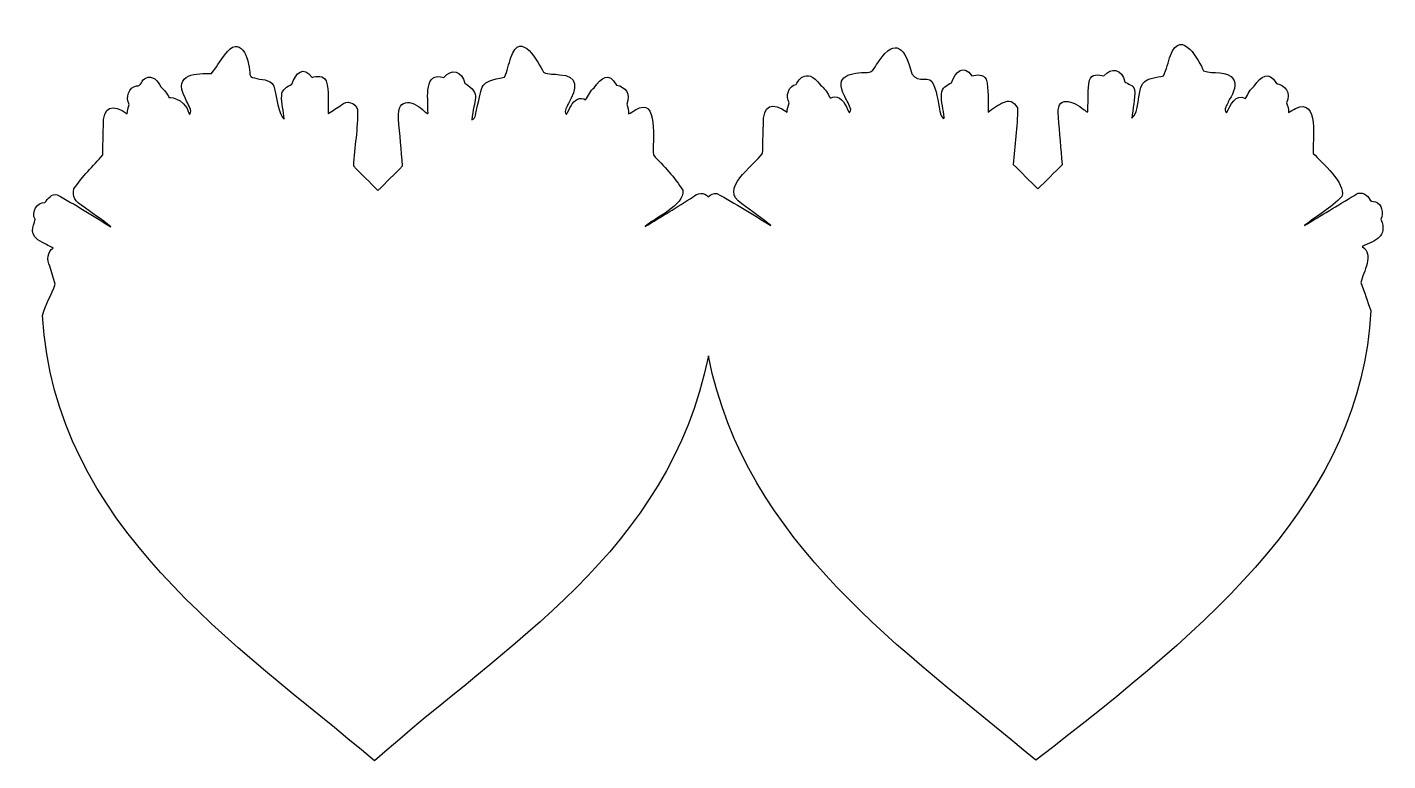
# Model space of a CAD drawing. Header units: centimetres. Extents: x -11.1 to 12.9, y -4.7 to 8.2.
import ezdxf

# ---------------------------------------------------------------- set-up
doc = ezdxf.new("R2010")
doc.units = ezdxf.units.CM
doc.header["$MEASUREMENT"] = 0
doc.layers.add('Layer 1', color=7, linetype='Continuous')

msp = doc.modelspace()

# ---------------------------------------------------------------- linework, layer by layer
at = {"layer": 'Layer 1', "color": 14}
msp.add_open_spline([(3.88996, 7.6126), (3.8299, 7.53817), (3.7912, 7.40154), (3.67994, 7.41232), (3.67994, 7.41232), (3.41907, 7.40448), (3.06859, 7.36992), (3.28836, 6.9886), (3.28836, 6.9886), (3.32167, 6.91127), (3.37088, 6.8375), (3.39261, 6.75763), (3.39261, 6.75763), (3.37911, 6.73653), (3.37666, 6.66578), (3.35734, 6.71892), (3.35734, 6.71892), (3.30184, 6.82615), (3.23947, 6.9867), (3.10376, 6.97881), (3.10376, 6.97881), (3.06805, 6.98315), (3.02306, 6.92646), (3.0114, 6.99005), (3.0114, 6.99005), (2.97457, 7.06699), (2.92107, 7.13425), (2.86077, 7.18723), (2.86077, 7.18723), (2.59772, 7.54342), (2.43775, 7.22085), (2.43239, 7.20084), (2.43239, 7.20084), (2.29648, 7.18602), (2.23482, 6.98998), (2.30737, 6.87374), (2.30737, 6.87374), (2.29165, 6.82106), (2.26636, 6.76679), (2.27249, 6.7104), (2.27249, 6.7104), (2.01106, 6.89202), (1.8382, 6.85503), (1.85195, 6.48283), (1.85195, 6.48283), (1.84583, 6.31756), (1.84313, 6.15188), (1.83862, 5.98643), (1.83862, 5.98643), (1.67683, 5.75788), (1.05332, 5.36194), (1.47387, 5.09693), (1.47387, 5.09693), (1.64195, 4.97088), (1.83132, 4.84376), (1.98638, 4.71758), (1.98638, 4.71758), (1.6712, 4.90874), (1.35574, 5.10287), (1.03439, 5.27991), (1.03439, 5.27991), (0.97736, 5.2956), (0.91784, 5.25828), (0.88036, 5.22121), (0.88036, 5.22121), (0.81525, 5.31509), (0.68617, 5.29034), (0.61348, 5.22014), (0.61348, 5.22014), (0.33564, 5.04372), (0.0449, 4.86604), (-0.23036, 4.69887), (-0.23036, 4.69887), (-0.06473, 4.84936), (0.46809, 5.07453), (0.43082, 5.33734), (0.43082, 5.33734), (0.29698, 5.56978), (0.0924, 5.76059), (-0.08456, 5.95964), (-0.08456, 5.95964), (-0.10667, 6.16366), (0.01273, 7.0167), (-0.39827, 6.75093), (-0.39827, 6.75093), (-0.43981, 6.72937), (-0.4856, 6.69731), (-0.52352, 6.67977), (-0.52352, 6.67977), (-0.50967, 6.74062), (-0.54321, 6.79819), (-0.55448, 6.85119), (-0.55448, 6.85119), (-0.47674, 7.02848), (-0.57214, 7.15769), (-0.73477, 7.1885), (-0.73477, 7.1885), (-0.87449, 7.42841), (-1.0003, 7.31595), (-1.12591, 7.14171), (-1.12591, 7.14171), (-1.19934, 7.09149), (-1.23415, 6.99752), (-1.27876, 6.92563), (-1.27876, 6.92563), (-1.36681, 6.99598), (-1.48987, 6.92163), (-1.53351, 6.82439), (-1.53351, 6.82439), (-1.55983, 6.77404), (-1.59154, 6.71587), (-1.61581, 6.67211), (-1.61581, 6.67211), (-1.67214, 6.73488), (-1.60494, 6.80697), (-1.58181, 6.86644), (-1.58181, 6.86644), (-1.42939, 7.11873), (-1.39929, 7.35875), (-1.73653, 7.37056), (-1.73653, 7.37056), (-1.82905, 7.38644), (-1.93648, 7.36718), (-2.0192, 7.41386), (-2.0192, 7.41386), (-2.10255, 7.57228), (-2.42465, 8.18137), (-2.59515, 7.67577), (-2.59515, 7.67577), (-2.63487, 7.56192), (-2.65643, 7.42754), (-2.70733, 7.32632), (-2.70733, 7.32632), (-3.17186, 7.24517), (-3.07774, 7.19689), (-3.19646, 6.77845), (-3.19646, 6.77845), (-3.21653, 6.70925), (-3.20308, 6.60185), (-3.28308, 6.57725), (-3.28308, 6.57725), (-3.25273, 6.93883), (-3.10326, 7.02708), (-3.40615, 7.21955), (-3.40615, 7.21955), (-3.45401, 7.44072), (-3.64984, 7.48503), (-3.77417, 7.32078), (-3.77417, 7.32078), (-4.13777, 7.43518), (-4.04813, 6.97111), (-4.05793, 6.72613), (-4.05793, 6.72613), (-4.03695, 6.64784), (-4.0939, 6.71004), (-4.12321, 6.72692), (-4.12321, 6.72692), (-4.27876, 6.89429), (-4.60236, 7.01628), (-4.57489, 6.59688), (-4.57489, 6.59688), (-4.55085, 6.31938), (-4.52681, 6.04189), (-4.50277, 5.76439), (-4.50277, 5.76439), (-4.64726, 5.62076), (-4.79175, 5.47713), (-4.93624, 5.3335), (-4.93624, 5.3335), (-5.08073, 5.47713), (-5.22522, 5.62076), (-5.36971, 5.76439), (-5.36971, 5.76439), (-5.34964, 6.09561), (-5.28903, 6.42704), (-5.29681, 6.75846), (-5.29681, 6.75846), (-5.33051, 6.88302), (-5.49666, 6.92662), (-5.579, 6.83758), (-5.579, 6.83758), (-5.6566, 6.7871), (-5.7342, 6.73663), (-5.81181, 6.68615), (-5.81181, 6.68615), (-5.82199, 6.87816), (-5.79587, 7.07965), (-5.84708, 7.26507), (-5.84708, 7.26507), (-5.89887, 7.35772), (-6.0143, 7.34821), (-6.09713, 7.32207), (-6.09713, 7.32207), (-6.25282, 7.53619), (-6.38165, 7.39869), (-6.45614, 7.20339), (-6.45614, 7.20339), (-6.52982, 7.15846), (-6.63502, 7.11706), (-6.63251, 7.0056), (-6.63251, 7.0056), (-6.64426, 6.86465), (-6.59513, 6.72827), (-6.5894, 6.58917), (-6.5894, 6.58917), (-6.69554, 6.66108), (-6.7107, 6.99257), (-6.77321, 7.17192), (-6.77321, 7.17192), (-6.83885, 7.3023), (-6.99829, 7.27615), (-7.11223, 7.31314), (-7.11223, 7.31314), (-7.15845, 7.31228), (-7.20294, 7.35639), (-7.19414, 7.40842), (-7.19414, 7.40842), (-7.2043, 7.64472), (-7.36033, 8.11623), (-7.64055, 7.71224), (-7.64055, 7.71224), (-7.71751, 7.60705), (-7.79033, 7.49377), (-7.86983, 7.39354), (-7.86983, 7.39354), (-8.11215, 7.3896), (-8.55635, 7.40954), (-8.33505, 6.96137), (-8.33505, 6.96137), (-8.30174, 6.88404), (-8.25253, 6.81027), (-8.2308, 6.7304), (-8.2308, 6.7304), (-8.2443, 6.7093), (-8.24675, 6.63855), (-8.26607, 6.69169), (-8.26607, 6.69169), (-8.34628, 6.98158), (-8.65685, 6.98001), (-8.61201, 6.96283), (-8.61201, 6.96283), (-8.64884, 7.03977), (-8.70234, 7.10703), (-8.76264, 7.16001), (-8.76264, 7.16001), (-8.80739, 7.26324), (-8.91429, 7.36735), (-9.02523, 7.31229), (-9.02523, 7.31229), (-9.09833, 7.28942), (-9.10545, 7.15794), (-9.19102, 7.17362), (-9.19102, 7.17362), (-9.32688, 7.15882), (-9.38868, 6.96273), (-9.31605, 6.84652), (-9.31605, 6.84652), (-9.33177, 6.79384), (-9.35706, 6.73957), (-9.35093, 6.68318), (-9.35093, 6.68318), (-9.61236, 6.8648), (-9.78522, 6.82781), (-9.77147, 6.45561), (-9.77147, 6.45561), (-9.77759, 6.29034), (-9.78029, 6.12466), (-9.7848, 5.95921), (-9.7848, 5.95921), (-9.95096, 5.75754), (-10.15056, 5.5831), (-10.29274, 5.35945), (-10.29274, 5.35945), (-10.33189, 5.23938), (-10.24993, 5.11511), (-10.14955, 5.06971), (-10.14955, 5.06971), (-9.9807, 4.94331), (-9.8058, 4.82587), (-9.64057, 4.69376), (-9.64057, 4.69376), (-9.95507, 4.88529), (-10.26724, 5.08514), (-10.58943, 5.25907), (-10.58943, 5.25907), (-10.68353, 5.28338), (-10.75002, 5.18656), (-10.80225, 5.1221), (-10.80225, 5.1221), (-10.93655, 5.12989), (-11.04767, 4.95569), (-10.97666, 4.82562), (-10.97666, 4.82562), (-10.99526, 4.69467), (-11.11438, 4.54963), (-10.84604, 4.41537), (-10.84604, 4.41537), (-10.78374, 4.38352), (-10.7126, 4.35179), (-10.65567, 4.31987), (-10.65567, 4.31987), (-10.75894, 4.2587), (-10.77044, 4.10543), (-10.71695, 4.00145), (-10.71695, 4.00145), (-10.69027, 3.89448), (-10.64463, 3.79248), (-10.62392, 3.68523), (-10.62392, 3.68523), (-10.68263, 3.49605), (-10.7941, 3.3293), (-10.845, 3.13524), (-10.845, 3.13524), (-10.62373, -0.56987), (-7.45574, -2.63368), (-4.99611, -4.70332), (-4.99611, -4.70332), (-2.66749, -2.63491), (0.18551, -1.0251), (0.8827, 2.42063), (0.8827, 2.42063), (1.54864, -0.88897), (4.33361, -2.74564), (6.64849, -4.69526), (6.64849, -4.69526), (9.80339, -2.26917), (12.37465, -0.07472), (12.55422, 3.21863), (12.55422, 3.21863), (12.48256, 3.38654), (12.44392, 3.54276), (12.37755, 3.71117), (12.37755, 3.71117), (12.41749, 3.90201), (12.61474, 4.21017), (12.40185, 4.34836), (12.40185, 4.34836), (12.63796, 4.4572), (12.85026, 4.50776), (12.73029, 4.82817), (12.73029, 4.82817), (12.77399, 4.93722), (12.74837, 5.0975), (12.63113, 5.13358), (12.63113, 5.13358), (12.58932, 5.14214), (12.5355, 5.13897), (12.52256, 5.19441), (12.52256, 5.19441), (12.46825, 5.28613), (12.341, 5.32302), (12.26152, 5.2457), (12.26152, 5.2457), (11.96712, 5.07044), (11.67474, 4.89123), (11.38127, 4.71418), (11.38127, 4.71418), (11.59906, 4.88961), (11.84837, 5.02163), (12.04284, 5.22887), (12.04284, 5.22887), (12.10922, 5.47167), (11.68953, 5.81734), (11.53882, 5.98686), (11.53882, 5.98686), (11.51671, 6.19089), (11.65762, 6.97383), (11.22511, 6.77815), (11.22511, 6.77815), (11.18357, 6.75659), (11.13778, 6.72453), (11.09986, 6.70699), (11.09986, 6.70699), (11.11371, 6.76784), (11.08017, 6.82541), (11.0689, 6.87841), (11.0689, 6.87841), (11.14722, 7.0562), (11.05032, 7.18478), (10.88861, 7.21572), (10.88861, 7.21572), (10.74889, 7.45563), (10.62308, 7.34317), (10.49747, 7.16893), (10.49747, 7.16893), (10.42404, 7.11871), (10.38923, 7.02474), (10.34462, 6.95285), (10.34462, 6.95285), (10.16573, 7.04801), (10.0825, 6.83503), (10.00756, 6.69933), (10.00756, 6.69933), (9.95123, 6.7621), (10.01843, 6.83419), (10.04157, 6.89366), (10.04157, 6.89366), (10.09892, 7.00786), (10.19769, 7.14483), (10.14082, 7.28038), (10.14082, 7.28038), (10.01648, 7.46299), (9.78003, 7.37086), (9.60457, 7.44108), (9.60457, 7.44108), (9.53068, 7.59888), (9.22519, 8.20618), (9.021, 7.71083), (9.021, 7.71083), (8.98128, 7.59698), (8.9525, 7.45476), (8.9016, 7.35355), (8.9016, 7.35355), (8.77518, 7.31346), (8.62822, 7.33081), (8.53509, 7.21403), (8.53509, 7.21403), (8.43239, 7.07064), (8.48398, 6.69467), (8.3403, 6.60449), (8.3403, 6.60449), (8.35981, 6.77113), (8.40221, 6.94062), (8.39047, 7.10812), (8.39047, 7.10812), (8.36866, 7.19475), (8.26918, 7.20341), (8.21724, 7.24679), (8.21724, 7.24679), (8.16938, 7.46796), (7.97355, 7.51227), (7.84922, 7.34802), (7.84922, 7.34802), (7.76342, 7.37823), (7.63156, 7.38707), (7.59408, 7.27528), (7.59408, 7.27528), (7.55857, 7.10446), (7.57737, 6.92677), (7.56547, 6.75336), (7.56547, 6.75336), (7.58645, 6.67507), (7.5295, 6.73727), (7.50019, 6.75415), (7.50019, 6.75415), (7.31648, 6.91133), (6.99144, 7.0328), (7.04851, 6.62411), (7.04851, 6.62411), (7.07255, 6.34661), (7.09659, 6.06912), (7.12063, 5.79162), (7.12063, 5.79162), (6.97614, 5.64799), (6.83165, 5.50436), (6.68716, 5.36073), (6.68716, 5.36073), (6.54267, 5.50436), (6.39818, 5.64799), (6.25369, 5.79162), (6.25369, 5.79162), (6.27376, 6.12284), (6.33437, 6.45427), (6.32659, 6.78569), (6.32659, 6.78569), (6.20018, 7.04297), (5.96625, 6.81398), (5.8116, 6.71338), (5.8116, 6.71338), (5.80142, 6.90539), (5.82754, 7.10688), (5.77633, 7.2923), (5.77633, 7.2923), (5.72454, 7.38495), (5.60911, 7.37544), (5.52628, 7.3493), (5.52628, 7.3493), (5.36934, 7.56482), (5.24231, 7.42413), (5.16649, 7.22977), (5.16649, 7.22977), (5.09257, 7.1858), (4.98849, 7.1436), (4.99091, 7.03283), (4.99091, 7.03283), (4.97917, 6.89188), (5.02829, 6.7555), (5.03402, 6.6164), (5.03402, 6.6164), (5.04359, 6.57359), (4.97858, 6.64186), (4.97876, 6.66447), (4.97876, 6.66447), (4.93235, 6.84059), (4.92085, 7.03067), (4.85021, 7.19915), (4.85021, 7.19915), (4.7926, 7.3893), (4.57845, 7.19427), (4.46539, 7.38862), (4.46539, 7.38862), (4.35653, 7.82739), (4.18293, 8.04298), (3.88998, 7.6126), (3.88998, 7.6126), (3.88998, 7.6126), (3.88996, 7.6126), (3.88996, 7.6126)], degree=3, knots=[0, 0, 0, 0, 0.0078125, 0.0078125, 0.0078125, 0.0078125, 0.015625, 0.015625, 0.015625, 0.015625, 0.0234375, 0.0234375, 0.0234375, 0.0234375, 0.03125, 0.03125, 0.03125, 0.03125, 0.0390625, 0.0390625, 0.0390625, 0.0390625, 0.046875, 0.046875, 0.046875, 0.046875, 0.0546875, 0.0546875, 0.0546875, 0.0546875, 0.0625, 0.0625, 0.0625, 0.0625, 0.0703125, 0.0703125, 0.0703125, 0.0703125, 0.078125, 0.078125, 0.078125, 0.078125, 0.0859375, 0.0859375, 0.0859375, 0.0859375, 0.09375, 0.09375, 0.09375, 0.09375, 0.1015625, 0.1015625, 0.1015625, 0.1015625, 0.109375, 0.109375, 0.109375, 0.109375, 0.1171875, 0.1171875, 0.1171875, 0.1171875, 0.125, 0.125, 0.125, 0.125, 0.1328125, 0.1328125, 0.1328125, 0.1328125, 0.140625, 0.140625, 0.140625, 0.140625, 0.1484375, 0.1484375, 0.1484375, 0.1484375, 0.15625, 0.15625, 0.15625, 0.15625, 0.1640625, 0.1640625, 0.1640625, 0.1640625, 0.171875, 0.171875, 0.171875, 0.171875, 0.1796875, 0.1796875, 0.1796875, 0.1796875, 0.1875, 0.1875, 0.1875, 0.1875, 0.1953125, 0.1953125, 0.1953125, 0.1953125, 0.203125, 0.203125, 0.203125, 0.203125, 0.2109375, 0.2109375, 0.2109375, 0.2109375, 0.21875, 0.21875, 0.21875, 0.21875, 0.2265625, 0.2265625, 0.2265625, 0.2265625, 0.234375, 0.234375, 0.234375, 0.234375, 0.2421875, 0.2421875, 0.2421875, 0.2421875, 0.25, 0.25, 0.25, 0.25, 0.2578125, 0.2578125, 0.2578125, 0.2578125, 0.265625, 0.265625, 0.265625, 0.265625, 0.2734375, 0.2734375, 0.2734375, 0.2734375, 0.28125, 0.28125, 0.28125, 0.28125, 0.2890625, 0.2890625, 0.2890625, 0.2890625, 0.296875, 0.296875, 0.296875, 0.296875, 0.3046875, 0.3046875, 0.3046875, 0.3046875, 0.3125, 0.3125, 0.3125, 0.3125, 0.3203125, 0.3203125, 0.3203125, 0.3203125, 0.328125, 0.328125, 0.328125, 0.328125, 0.3359375, 0.3359375, 0.3359375, 0.3359375, 0.34375, 0.34375, 0.34375, 0.34375, 0.3515625, 0.3515625, 0.3515625, 0.3515625, 0.359375, 0.359375, 0.359375, 0.359375, 0.3671875, 0.3671875, 0.3671875, 0.3671875, 0.375, 0.375, 0.375, 0.375, 0.3828125, 0.3828125, 0.3828125, 0.3828125, 0.390625, 0.390625, 0.390625, 0.390625, 0.3984375, 0.3984375, 0.3984375, 0.3984375, 0.40625, 0.40625, 0.40625, 0.40625, 0.4140625, 0.4140625, 0.4140625, 0.4140625, 0.421875, 0.421875, 0.421875, 0.421875, 0.4296875, 0.4296875, 0.4296875, 0.4296875, 0.4375, 0.4375, 0.4375, 0.4375, 0.4453125, 0.4453125, 0.4453125, 0.4453125, 0.453125, 0.453125, 0.453125, 0.453125, 0.4609375, 0.4609375, 0.4609375, 0.4609375, 0.46875, 0.46875, 0.46875, 0.46875, 0.4765625, 0.4765625, 0.4765625, 0.4765625, 0.484375, 0.484375, 0.484375, 0.484375, 0.4921875, 0.4921875, 0.4921875, 0.4921875, 0.5, 0.5, 0.5, 0.5, 0.5078125, 0.5078125, 0.5078125, 0.5078125, 0.515625, 0.515625, 0.515625, 0.515625, 0.5234375, 0.5234375, 0.5234375, 0.5234375, 0.53125, 0.53125, 0.53125, 0.53125, 0.5390625, 0.5390625, 0.5390625, 0.5390625, 0.546875, 0.546875, 0.546875, 0.546875, 0.5546875, 0.5546875, 0.5546875, 0.5546875, 0.5625, 0.5625, 0.5625, 0.5625, 0.5703125, 0.5703125, 0.5703125, 0.5703125, 0.578125, 0.578125, 0.578125, 0.578125, 0.5859375, 0.5859375, 0.5859375, 0.5859375, 0.59375, 0.59375, 0.59375, 0.59375, 0.6015625, 0.6015625, 0.6015625, 0.6015625, 0.609375, 0.609375, 0.609375, 0.609375, 0.6171875, 0.6171875, 0.6171875, 0.6171875, 0.625, 0.625, 0.625, 0.625, 0.6328125, 0.6328125, 0.6328125, 0.6328125, 0.640625, 0.640625, 0.640625, 0.640625, 0.6484375, 0.6484375, 0.6484375, 0.6484375, 0.65625, 0.65625, 0.65625, 0.65625, 0.6640625, 0.6640625, 0.6640625, 0.6640625, 0.671875, 0.671875, 0.671875, 0.671875, 0.6796875, 0.6796875, 0.6796875, 0.6796875, 0.6875, 0.6875, 0.6875, 0.6875, 0.6953125, 0.6953125, 0.6953125, 0.6953125, 0.703125, 0.703125, 0.703125, 0.703125, 0.7109375, 0.7109375, 0.7109375, 0.7109375, 0.71875, 0.71875, 0.71875, 0.71875, 0.7265625, 0.7265625, 0.7265625, 0.7265625, 0.734375, 0.734375, 0.734375, 0.734375, 0.7421875, 0.7421875, 0.7421875, 0.7421875, 0.75, 0.75, 0.75, 0.75, 0.7578125, 0.7578125, 0.7578125, 0.7578125, 0.765625, 0.765625, 0.765625, 0.765625, 0.7734375, 0.7734375, 0.7734375, 0.7734375, 0.78125, 0.78125, 0.78125, 0.78125, 0.7890625, 0.7890625, 0.7890625, 0.7890625, 0.796875, 0.796875, 0.796875, 0.796875, 0.8046875, 0.8046875, 0.8046875, 0.8046875, 0.8125, 0.8125, 0.8125, 0.8125, 0.8203125, 0.8203125, 0.8203125, 0.8203125, 0.828125, 0.828125, 0.828125, 0.828125, 0.8359375, 0.8359375, 0.8359375, 0.8359375, 0.84375, 0.84375, 0.84375, 0.84375, 0.8515625, 0.8515625, 0.8515625, 0.8515625, 0.859375, 0.859375, 0.859375, 0.859375, 0.8671875, 0.8671875, 0.8671875, 0.8671875, 0.875, 0.875, 0.875, 0.875, 0.8828125, 0.8828125, 0.8828125, 0.8828125, 0.890625, 0.890625, 0.890625, 0.890625, 0.8984375, 0.8984375, 0.8984375, 0.8984375, 0.90625, 0.90625, 0.90625, 0.90625, 0.9140625, 0.9140625, 0.9140625, 0.9140625, 0.921875, 0.921875, 0.921875, 0.921875, 0.9296875, 0.9296875, 0.9296875, 0.9296875, 0.9375, 0.9375, 0.9375, 0.9375, 0.9453125, 0.9453125, 0.9453125, 0.9453125, 0.953125, 0.953125, 0.953125, 0.953125, 0.9609375, 0.9609375, 0.9609375, 0.9609375, 0.96875, 0.96875, 0.96875, 0.96875, 0.9765625, 0.9765625, 0.9765625, 0.9765625, 0.984375, 0.984375, 0.984375, 0.984375, 1, 1, 1, 1], dxfattribs=at)

doc.saveas('drawing.dxf')
